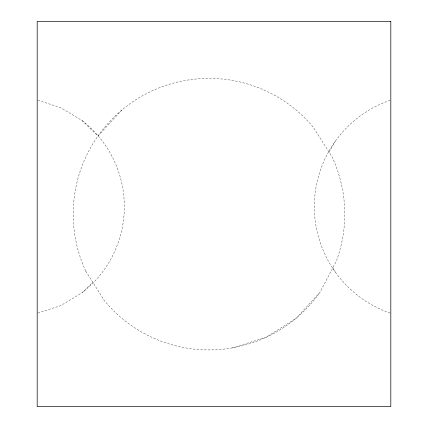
<?xml version="1.0" encoding="UTF-8"?>
<svg xmlns="http://www.w3.org/2000/svg" width="428" height="428" viewBox="0 0 428 428"><rect width="100%" height="100%" fill="white"/><g stroke="black" fill="none" stroke-linecap="round" stroke-linejoin="round"><path stroke-width="0.32" stroke-dasharray="2.14 1.6" d="M85.777 271.154A135.703 135.703 0 0 1 97.948 136.029L122.023 109.889M232.158 347.927L265.991 337.371L295.941 318.416L319.962 292.356L336.419 260.968A135.767 135.767 0 0 0 332.198 157.14L313.243 127.191A135.767 135.767 0 0 0 98.001 135.949M329.073 152.202L335.434 141.047M37.808 313.077L60.765 305.608L81.994 292.795L92.801 282.287M37.808 100.232L60.765 107.701L81.994 120.514L97.953 136.034M85.761 271.159L104.716 301.109A135.767 135.767 0 0 0 319.962 292.356M332.861 267.751L335.434 272.262M390.186 313.066A112.569 112.569 0 0 1 390.812 100.029M81.994 120.514A108.803 108.803 0 0 1 81.994 292.795"/><path stroke-width="0.64" d="M390.812 21.4L37.188 21.4L37.188 406.6L390.812 406.6L390.812 21.4"/></g></svg>
